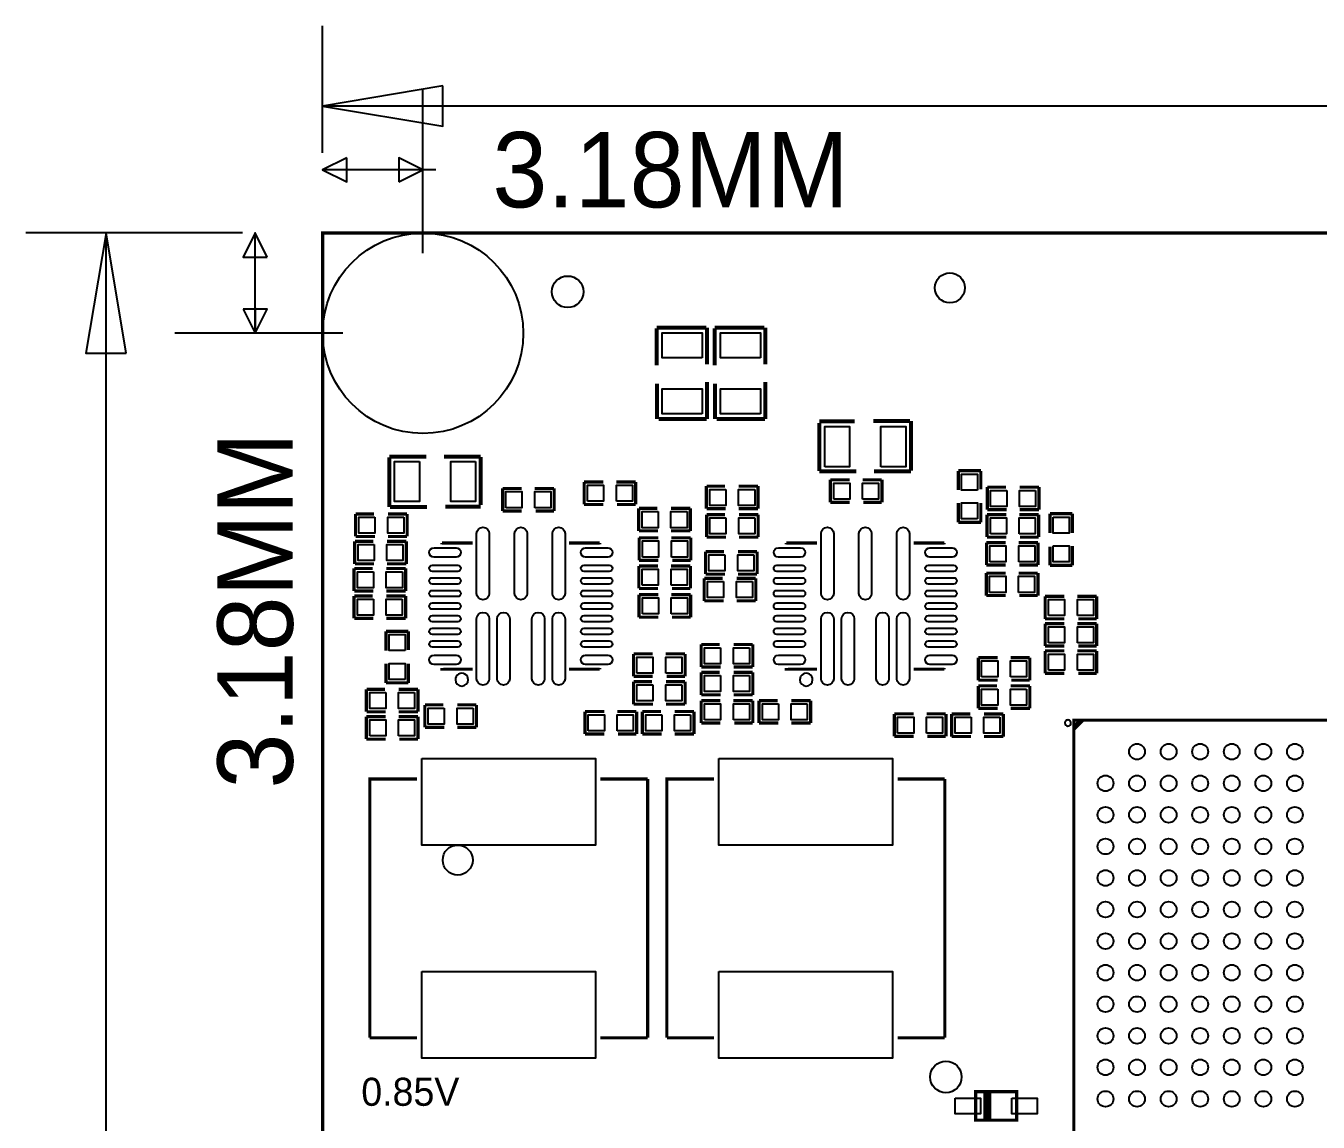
# Model space of a CAD drawing. Extents: x -9.4 to 80, y -0.1 to 86.6.
# Drawn here: x -9.4 to 31.53, y 51.83 to 86.56 of the extents above; entities that cross this region are included whole.
import ezdxf

# ---------------------------------------------------------------- set-up
doc = ezdxf.new("R2010")
doc.units = 0
for name, color, linetype in [('BG_DIMENSION', 85, 'CONTINUOUS'), ('BG_OUTLINE', 254, 'CONTINUOUS'), ('PG_SILKSCREEN_TOP', 2, 'CONTINUOUS'), ('PIN_TOP', 1, 'CONTINUOUS')]:
    doc.layers.add(name, color=color, linetype=linetype)

msp = doc.modelspace()

# ---------------------------------------------------------------- linework, layer by layer
at = {"layer": 'BG_DIMENSION'}
for points in [[(0, 82.539992), (0, 86.562946)], [(3.81, 84.657946), (0, 84.022946), (3.81, 83.387946), (3.81, 84.657946)], [(0, 82.539992), (0, 84.545424)], [(3.17754, 79.362452), (3.17754, 84.545424)], [(32.659828, 84.022946), (0, 84.022946)], [(0.762, 82.386424), (0, 82.005424), (0.762, 81.624424), (0.762, 82.386424)], [(2.41554, 81.624424), (3.17754, 82.005424), (2.41554, 82.386424), (2.41554, 81.624424)], [(3.17754, 82.005424), (0, 82.005424)], [(3.587496, 82.005424), (3.17754, 82.005424)], [(-2.54, 79.999992), (-9.399016, 79.999992)], [(-6.224016, 76.189992), (-6.859016, 79.999992), (-7.494016, 76.189992), (-6.224016, 76.189992)], [(-6.859016, 44.784264), (-6.859016, 79.999992)], [(-2.54, 79.999992), (-4.677664, 79.999992)], [(-1.756664, 79.237992), (-2.137664, 79.999992), (-2.518664, 79.237992), (-1.756664, 79.237992)], [(-2.137664, 76.822452), (-2.137664, 79.999992)], [(-2.518664, 77.584452), (-2.137664, 76.822452), (-1.756664, 77.584452), (-2.518664, 77.584452)], [(-2.137664, 77.62875), (-2.137664, 76.822452)], [(0.63754, 76.822452), (-4.677664, 76.822452)]]:
    msp.add_lwpolyline(points, dxfattribs=at)
at = {"layer": 'BG_OUTLINE', "const_width": 0.1}
msp.add_lwpolyline([(0, 0), (79.999992, 0), (79.999992, 79.999992), (0, 79.999992), (0, 0)], dxfattribs=at)
at = {"layer": 'PG_SILKSCREEN_TOP'}
for points, const_width in [([(10.57463, 77.002411), (12.14943, 77.002411)], 0.127), ([(10.57463, 75.808611), (10.57463, 76.977011)], 0.127), ([(12.17483, 77.002411), (12.17483, 75.834011)], 0.127), ([(12.417958, 77.002411), (13.992758, 77.002411)], 0.127), ([(12.417958, 75.808611), (12.417958, 76.977011)], 0.127), ([(14.018158, 77.002411), (14.018158, 75.834011)], 0.127), ([(12.17483, 74.106811), (12.17483, 75.275211)], 0.127), ([(14.018158, 74.106811), (14.018158, 75.275211)], 0.127), ([(10.58733, 75.224411), (10.58733, 74.106811)], 0.127), ([(12.430658, 75.224411), (12.430658, 74.106811)], 0.127), ([(10.63813, 74.106811), (12.16213, 74.106811)], 0.127), ([(12.481458, 74.106811), (14.005458, 74.106811)], 0.127), ([(16.851909, 74.031907), (15.734309, 74.031907)], 0.127), ([(17.436109, 74.044607), (18.604509, 74.044607)], 0.127), ([(18.629909, 74.044607), (18.629909, 72.469807)], 0.127), ([(15.734309, 73.981107), (15.734309, 72.457107)], 0.127), ([(2.113001, 72.917101), (3.281401, 72.917101)], 0.127), ([(2.113001, 71.316901), (2.113001, 72.891701)], 0.127), ([(5.008601, 72.917101), (3.840201, 72.917101)], 0.127), ([(5.008601, 71.380401), (5.008601, 72.904401)], 0.127), ([(15.734309, 72.444407), (16.902709, 72.444407)], 0.127), ([(18.629909, 72.444407), (17.461509, 72.444407)], 0.127), ([(20.134834, 72.468054), (20.846034, 72.468054)], 0.1016), ([(20.134834, 71.85406), (20.134834, 72.46366)], 0.1016), ([(20.846034, 72.46366), (20.846034, 71.87946)], 0.1016), ([(8.281568, 72.110981), (8.281568, 71.399781)], 0.1016), ([(8.281568, 72.110981), (8.891168, 72.110981)], 0.1016), ([(9.301963, 72.110981), (9.911563, 72.110981)], 0.1016), ([(9.915957, 72.110981), (9.915957, 71.399781)], 0.1016), ([(16.079165, 72.180145), (16.079165, 71.468945)], 0.1016), ([(16.079165, 72.180145), (16.688765, 72.180145)], 0.1016), ([(17.099559, 72.180145), (17.709159, 72.180145)], 0.1016), ([(17.713554, 72.180145), (17.713554, 71.468945)], 0.1016), ([(5.698896, 71.906765), (5.698896, 71.195565)], 0.1016), ([(5.698896, 71.906765), (6.308496, 71.906765)], 0.1016), ([(6.719291, 71.906765), (7.328891, 71.906765)], 0.1016), ([(7.333285, 71.906765), (7.333285, 71.195565)], 0.1016), ([(12.154738, 71.268463), (12.154738, 71.979663)], 0.1016), ([(12.159132, 71.979663), (12.743332, 71.979663)], 0.1016), ([(13.789127, 71.979663), (13.179527, 71.979663)], 0.1016), ([(13.789127, 71.268463), (13.789127, 71.979663)], 0.1016), ([(21.049564, 71.236967), (21.049564, 71.948167)], 0.1016), ([(21.053958, 71.948167), (21.638158, 71.948167)], 0.1016), ([(22.683953, 71.948167), (22.074353, 71.948167)], 0.1016), ([(22.683953, 71.236967), (22.683953, 71.948167)], 0.1016), ([(3.306801, 71.316901), (2.138401, 71.316901)], 0.127), ([(3.891001, 71.329601), (5.008601, 71.329601)], 0.127), ([(5.698896, 71.195565), (6.308496, 71.195565)], 0.1016), ([(7.328891, 71.195565), (6.744691, 71.195565)], 0.1016), ([(8.281568, 71.399781), (8.891168, 71.399781)], 0.1016), ([(9.911563, 71.399781), (9.327363, 71.399781)], 0.1016), ([(10.010978, 70.562597), (10.010978, 71.273797)], 0.1016), ([(10.015372, 71.273797), (10.599572, 71.273797)], 0.1016), ([(11.645367, 71.273797), (11.035767, 71.273797)], 0.1016), ([(11.645367, 70.562597), (11.645367, 71.273797)], 0.1016), ([(12.768732, 71.268463), (12.159132, 71.268463)], 0.1016), ([(13.789127, 71.268463), (13.179527, 71.268463)], 0.1016), ([(16.079165, 71.468945), (16.688765, 71.468945)], 0.1016), ([(17.709159, 71.468945), (17.124959, 71.468945)], 0.1016), ([(20.134834, 70.833666), (20.134834, 71.443266)], 0.1016), ([(20.846034, 70.833666), (20.846034, 71.443266)], 0.1016), ([(21.663558, 71.236967), (21.053958, 71.236967)], 0.1016), ([(22.683953, 71.236967), (22.074353, 71.236967)], 0.1016), ([(1.041324, 70.38594), (1.041324, 71.09714)], 0.1016), ([(1.045718, 71.09714), (1.629918, 71.09714)], 0.1016), ([(2.675712, 71.09714), (2.066112, 71.09714)], 0.1016), ([(2.675712, 70.38594), (2.675712, 71.09714)], 0.1016), ([(12.158904, 70.365112), (12.158904, 71.076312)], 0.1016), ([(12.163298, 71.076312), (12.747498, 71.076312)], 0.1016), ([(13.793292, 71.076312), (13.183692, 71.076312)], 0.1016), ([(13.793292, 70.365112), (13.793292, 71.076312)], 0.1016), ([(20.134834, 70.833666), (20.846034, 70.833666)], 0.1016), ([(21.041131, 71.075728), (21.041131, 70.364528)], 0.1016), ([(21.041131, 71.075728), (21.650731, 71.075728)], 0.1016), ([(22.061526, 71.075728), (22.671126, 71.075728)], 0.1016), ([(22.67552, 71.075728), (22.67552, 70.364528)], 0.1016), ([(23.034371, 71.106005), (23.034371, 70.496405)], 0.1016), ([(23.745571, 71.106005), (23.034371, 71.106005)], 0.1016), ([(23.745571, 71.106005), (23.745571, 70.496405)], 0.1016), ([(1.655318, 70.38594), (1.045718, 70.38594)], 0.1016), ([(2.675712, 70.38594), (2.066112, 70.38594)], 0.1016), ([(10.624972, 70.562597), (10.015372, 70.562597)], 0.1016), ([(10.024389, 70.343903), (10.024389, 69.632703)], 0.1016), ([(10.024389, 70.343903), (10.633989, 70.343903)], 0.1016), ([(11.645367, 70.562597), (11.035767, 70.562597)], 0.1016), ([(11.044784, 70.343903), (11.654384, 70.343903)], 0.1016), ([(11.658778, 70.343903), (11.658778, 69.632703)], 0.1016), ([(12.772898, 70.365112), (12.163298, 70.365112)], 0.1016), ([(13.793292, 70.365112), (13.183692, 70.365112)], 0.1016), ([(21.041131, 70.364528), (21.650731, 70.364528)], 0.1016), ([(22.671126, 70.364528), (22.086926, 70.364528)], 0.1016), ([(1.01567, 69.518276), (1.01567, 70.229476)], 0.1016), ([(1.020064, 70.229476), (1.604264, 70.229476)], 0.1016), ([(2.650058, 70.229476), (2.040458, 70.229476)], 0.1016), ([(2.650058, 69.518276), (2.650058, 70.229476)], 0.1016), ([(4.747412, 70.178905), (3.777412, 70.178905)], 0.1), ([(3.777412, 70.1389), (3.777412, 70.178905)], 0.1), ([(7.807401, 70.178905), (8.777402, 70.178905)], 0.1), ([(8.777402, 70.1389), (8.777402, 70.178905)], 0.1), ([(15.654325, 70.178905), (14.684324, 70.178905)], 0.1), ([(14.684324, 70.1389), (14.684324, 70.178905)], 0.1), ([(18.714339, 70.178905), (19.68434, 70.178905)], 0.1), ([(19.68434, 70.1389), (19.68434, 70.178905)], 0.1), ([(21.023351, 70.190893), (21.023351, 69.479693)], 0.1016), ([(21.023351, 70.190893), (21.632951, 70.190893)], 0.1016), ([(22.043746, 70.190893), (22.653346, 70.190893)], 0.1016), ([(22.65774, 70.190893), (22.65774, 69.479693)], 0.1016), ([(23.034371, 69.47601), (23.034371, 70.06021)], 0.1016), ([(23.745571, 70.08561), (23.745571, 69.47601)], 0.1016), ([(10.024389, 69.632703), (10.633989, 69.632703)], 0.1016), ([(11.654384, 69.632703), (11.070184, 69.632703)], 0.1016), ([(12.126544, 69.192267), (12.126544, 69.903467)], 0.1016), ([(12.130938, 69.903467), (12.715138, 69.903467)], 0.1016), ([(13.760933, 69.903467), (13.151333, 69.903467)], 0.1016), ([(13.760933, 69.192267), (13.760933, 69.903467)], 0.1016), ([(0.996264, 68.660137), (0.996264, 69.371337)], 0.1016), ([(1.000658, 69.371337), (1.584858, 69.371337)], 0.1016), ([(1.629664, 69.518276), (1.020064, 69.518276)], 0.1016), ([(2.630653, 69.371337), (2.021053, 69.371337)], 0.1016), ([(2.650058, 69.518276), (2.040458, 69.518276)], 0.1016), ([(2.630653, 68.660137), (2.630653, 69.371337)], 0.1016), ([(10.014864, 69.449442), (10.014864, 68.738242)], 0.1016), ([(10.014864, 69.449442), (10.624464, 69.449442)], 0.1016), ([(11.035259, 69.449442), (11.644859, 69.449442)], 0.1016), ([(11.649278, 69.449442), (11.649278, 68.738242)], 0.1016), ([(12.740538, 69.192267), (12.130938, 69.192267)], 0.1016), ([(13.760933, 69.192267), (13.151333, 69.192267)], 0.1016), ([(21.018525, 69.225033), (21.018525, 68.513833)], 0.1016), ([(21.018525, 69.225033), (21.628125, 69.225033)], 0.1016), ([(21.023351, 69.479693), (21.632951, 69.479693)], 0.1016), ([(22.03892, 69.225033), (22.64852, 69.225033)], 0.1016), ([(22.653346, 69.479693), (22.069146, 69.479693)], 0.1016), ([(22.652914, 69.225033), (22.652914, 68.513833)], 0.1016), ([(23.745571, 69.471616), (23.034371, 69.471616)], 0.1016), ([(10.014864, 68.738242), (10.624464, 68.738242)], 0.1016), ([(11.644859, 68.738242), (11.060659, 68.738242)], 0.1016), ([(12.083212, 68.346066), (12.083212, 69.057266)], 0.1016), ([(12.087606, 69.057266), (12.671806, 69.057266)], 0.1016), ([(13.7176, 69.057266), (13.108, 69.057266)], 0.1016), ([(13.7176, 68.346066), (13.7176, 69.057266)], 0.1016), ([(0.995248, 67.790187), (0.995248, 68.501387)], 0.1016), ([(0.999642, 68.501387), (1.583842, 68.501387)], 0.1016), ([(1.610258, 68.660137), (1.000658, 68.660137)], 0.1016), ([(2.629637, 68.501387), (2.020037, 68.501387)], 0.1016), ([(2.630653, 68.660137), (2.021053, 68.660137)], 0.1016), ([(2.629637, 67.790187), (2.629637, 68.501387)], 0.1016), ([(10.021976, 68.539233), (10.021976, 67.828033)], 0.1016), ([(10.021976, 68.539233), (10.631576, 68.539233)], 0.1016), ([(11.042371, 68.539233), (11.651971, 68.539233)], 0.1016), ([(11.656365, 68.539233), (11.656365, 67.828033)], 0.1016), ([(12.697206, 68.346066), (12.087606, 68.346066)], 0.1016), ([(13.7176, 68.346066), (13.108, 68.346066)], 0.1016), ([(21.018525, 68.513833), (21.628125, 68.513833)], 0.1016), ([(22.64852, 68.513833), (22.06432, 68.513833)], 0.1016), ([(22.881615, 68.486655), (22.881615, 67.775455)], 0.1016), ([(22.881615, 68.486655), (23.491215, 68.486655)], 0.1016), ([(23.90201, 68.486655), (24.51161, 68.486655)], 0.1016), ([(24.516004, 68.486655), (24.516004, 67.775455)], 0.1016), ([(1.609242, 67.790187), (0.999642, 67.790187)], 0.1016), ([(2.629637, 67.790187), (2.020037, 67.790187)], 0.1016), ([(10.021976, 67.828033), (10.631576, 67.828033)], 0.1016), ([(11.651971, 67.828033), (11.067771, 67.828033)], 0.1016), ([(22.881615, 67.775455), (23.491215, 67.775455)], 0.1016), ([(22.881615, 67.62369), (22.881615, 66.91249)], 0.1016), ([(22.881615, 67.62369), (23.491215, 67.62369)], 0.1016), ([(23.90201, 67.62369), (24.51161, 67.62369)], 0.1016), ([(24.51161, 67.775455), (23.92741, 67.775455)], 0.1016), ([(24.516004, 67.62369), (24.516004, 66.91249)], 0.1016), ([(2.005152, 67.38239), (2.716352, 67.38239)], 0.1016), ([(2.005152, 66.768396), (2.005152, 67.377996)], 0.1016), ([(2.716352, 67.377996), (2.716352, 66.793796)], 0.1016), ([(9.845853, 66.66705), (9.845853, 65.95585)], 0.1016), ([(9.845853, 66.66705), (10.455453, 66.66705)], 0.1016), ([(10.866272, 66.66705), (11.475872, 66.66705)], 0.1016), ([(11.480267, 66.66705), (11.480267, 65.95585)], 0.1016), ([(11.98913, 66.252928), (11.98913, 66.964128)], 0.1016), ([(11.993524, 66.964128), (12.577724, 66.964128)], 0.1016), ([(13.623544, 66.964128), (13.013944, 66.964128)], 0.1016), ([(13.623544, 66.252928), (13.623544, 66.964128)], 0.1016), ([(22.881615, 66.91249), (23.491215, 66.91249)], 0.1016), ([(22.881615, 66.760725), (22.881615, 66.049525)], 0.1016), ([(22.881615, 66.760725), (23.491215, 66.760725)], 0.1016), ([(23.90201, 66.760725), (24.51161, 66.760725)], 0.1016), ([(24.51161, 66.91249), (23.92741, 66.91249)], 0.1016), ([(24.516004, 66.760725), (24.516004, 66.049525)], 0.1016), ([(2.005152, 65.747976), (2.005152, 66.357576)], 0.1016), ([(2.716352, 65.747976), (2.716352, 66.357576)], 0.1016), ([(12.603124, 66.252928), (11.993524, 66.252928)], 0.1016), ([(13.623544, 66.252928), (13.013944, 66.252928)], 0.1016), ([(20.763941, 66.543123), (20.763941, 65.831923)], 0.1016), ([(20.763941, 66.543123), (21.373541, 66.543123)], 0.1016), ([(21.784335, 66.543123), (22.393935, 66.543123)], 0.1016), ([(22.398355, 66.543123), (22.398355, 65.831923)], 0.1016), ([(4.747412, 66.178887), (3.777412, 66.178887), (3.777412, 66.218892)], 0.1), ([(8.777402, 66.178887), (7.807401, 66.178887)], 0.1), ([(8.777402, 66.218892), (8.777402, 66.178887)], 0.1), ([(9.845853, 65.95585), (10.455453, 65.95585)], 0.1016), ([(11.475872, 65.95585), (10.891672, 65.95585)], 0.1016), ([(11.98913, 65.367586), (11.98913, 66.078786)], 0.1016), ([(11.993524, 66.078786), (12.577724, 66.078786)], 0.1016), ([(13.623519, 66.078786), (13.013919, 66.078786)], 0.1016), ([(13.623519, 65.367586), (13.623519, 66.078786)], 0.1016), ([(15.654325, 66.178887), (14.684324, 66.178887), (14.684324, 66.218892)], 0.1), ([(19.68434, 66.178887), (18.714339, 66.178887)], 0.1), ([(19.68434, 66.218892), (19.68434, 66.178887)], 0.1), ([(22.881615, 66.049525), (23.491215, 66.049525)], 0.1016), ([(24.51161, 66.049525), (23.92741, 66.049525)], 0.1016), ([(1.385392, 64.830579), (1.385392, 65.541779)], 0.1016), ([(1.389786, 65.541779), (1.973986, 65.541779)], 0.1016), ([(2.005152, 65.747976), (2.716352, 65.747976)], 0.1016), ([(3.019781, 65.541779), (2.410181, 65.541779)], 0.1016), ([(3.019781, 64.830579), (3.019781, 65.541779)], 0.1016), ([(9.845878, 65.072641), (9.845878, 65.783841)], 0.1016), ([(9.850272, 65.783841), (10.434472, 65.783841)], 0.1016), ([(11.480267, 65.783841), (10.870667, 65.783841)], 0.1016), ([(11.480267, 65.072641), (11.480267, 65.783841)], 0.1016), ([(20.763941, 65.831923), (21.373541, 65.831923)], 0.1016), ([(20.763941, 64.940586), (20.763941, 65.651786)], 0.1016), ([(20.768335, 65.651786), (21.352535, 65.651786)], 0.1016), ([(22.39833, 65.651786), (21.78873, 65.651786)], 0.1016), ([(22.393935, 65.831923), (21.809735, 65.831923)], 0.1016), ([(22.39833, 64.940586), (22.39833, 65.651786)], 0.1016), ([(3.237179, 64.340105), (3.237179, 65.051305)], 0.1016), ([(3.241573, 65.051305), (3.825773, 65.051305)], 0.1016), ([(4.871568, 65.051305), (4.261968, 65.051305)], 0.1016), ([(4.871568, 64.340105), (4.871568, 65.051305)], 0.1016), ([(10.459872, 65.072641), (9.850272, 65.072641)], 0.1016), ([(11.480267, 65.072641), (10.870667, 65.072641)], 0.1016), ([(11.98913, 65.186027), (11.98913, 64.474827)], 0.1016), ([(11.98913, 65.186027), (12.59873, 65.186027)], 0.1016), ([(12.603124, 65.367586), (11.993524, 65.367586)], 0.1016), ([(13.009524, 65.186027), (13.619124, 65.186027)], 0.1016), ([(13.623519, 65.367586), (13.013919, 65.367586)], 0.1016), ([(13.623544, 65.186027), (13.623544, 64.474827)], 0.1016), ([(13.820089, 64.472947), (13.820089, 65.184147)], 0.1016), ([(13.824483, 65.184147), (14.408683, 65.184147)], 0.1016), ([(15.454478, 65.184147), (14.844878, 65.184147)], 0.1016), ([(15.454478, 64.472947), (15.454478, 65.184147)], 0.1016), ([(1.385392, 64.675969), (1.385392, 63.964769)], 0.1016), ([(1.385392, 64.675969), (1.994992, 64.675969)], 0.1016), ([(1.999386, 64.830579), (1.389786, 64.830579)], 0.1016), ([(2.405786, 64.675969), (3.015386, 64.675969)], 0.1016), ([(3.019781, 64.830579), (2.410181, 64.830579)], 0.1016), ([(3.019806, 64.675969), (3.019806, 63.964769)], 0.1016), ([(8.308518, 64.839545), (8.308518, 64.128345)], 0.1016), ([(8.308518, 64.839545), (8.918118, 64.839545)], 0.1016), ([(9.328912, 64.839545), (9.938512, 64.839545)], 0.1016), ([(9.942906, 64.839545), (9.942906, 64.128345)], 0.1016), ([(10.124846, 64.128345), (10.124846, 64.839545)], 0.1016), ([(10.129266, 64.839545), (10.713466, 64.839545)], 0.1016), ([(11.75926, 64.839545), (11.14966, 64.839545)], 0.1016), ([(11.75926, 64.128345), (11.75926, 64.839545)], 0.1016), ([(18.104383, 64.766063), (18.104383, 64.054863)], 0.1016), ([(18.104383, 64.766063), (18.713983, 64.766063)], 0.1016), ([(19.124778, 64.766063), (19.734378, 64.766063)], 0.1016), ([(19.738772, 64.766063), (19.738772, 64.054863)], 0.1016), ([(19.921093, 64.047675), (19.921093, 64.758875)], 0.1016), ([(19.925513, 64.758875), (20.509713, 64.758875)], 0.1016), ([(21.377935, 64.940586), (20.768335, 64.940586)], 0.1016), ([(21.555507, 64.758875), (20.945907, 64.758875)], 0.1016), ([(21.555507, 64.047675), (21.555507, 64.758875)], 0.1016), ([(22.39833, 64.940586), (21.78873, 64.940586)], 0.1016), ([(3.851173, 64.340105), (3.241573, 64.340105)], 0.1016), ([(4.871568, 64.340105), (4.261968, 64.340105)], 0.1016), ([(11.98913, 64.474827), (12.59873, 64.474827)], 0.1016), ([(13.619124, 64.474827), (13.034924, 64.474827)], 0.1016), ([(14.434083, 64.472947), (13.824483, 64.472947)], 0.1016), ([(15.454478, 64.472947), (14.844878, 64.472947)], 0.1016), ([(23.791443, 24.56622), (63.791465, 24.56622), (63.791465, 64.566241), (23.791443, 64.566241), (23.791443, 24.56622)], 0.1), ([(23.791443, 64.366242), (23.991443, 64.566241)], 0.1), ([(23.801451, 64.286232), (24.071453, 64.556234)], 0.1), ([(1.385392, 63.964769), (1.994992, 63.964769)], 0.1016), ([(3.015386, 63.964769), (2.431186, 63.964769)], 0.1016), ([(8.308518, 64.128345), (8.918118, 64.128345)], 0.1016), ([(9.938512, 64.128345), (9.354312, 64.128345)], 0.1016), ([(10.738866, 64.128345), (10.129266, 64.128345)], 0.1016), ([(11.75926, 64.128345), (11.14966, 64.128345)], 0.1016), ([(18.104383, 64.054863), (18.713983, 64.054863)], 0.1016), ([(19.734378, 64.054863), (19.150178, 64.054863)], 0.1016), ([(20.535113, 64.047675), (19.925513, 64.047675)], 0.1016), ([(21.555507, 64.047675), (20.945907, 64.047675)], 0.1016), ([(1.492301, 54.503193), (1.492301, 62.703202), (2.987294, 62.703202)], 0.1), ([(8.79729, 62.703202), (10.292309, 62.703202)], 0.1), ([(10.292309, 54.503193), (10.292309, 62.703202)], 0.1), ([(10.90229, 54.503193), (10.90229, 62.703177), (12.397283, 62.703177)], 0.1), ([(18.207279, 62.703177), (19.702297, 62.703177)], 0.1), ([(19.702297, 54.503193), (19.702297, 62.703177)], 0.1), ([(2.987294, 54.503193), (1.492301, 54.503193)], 0.1), ([(8.79729, 54.503193), (10.292309, 54.503193)], 0.1), ([(12.397283, 54.503193), (10.90229, 54.503193)], 0.1), ([(18.207279, 54.503193), (19.702297, 54.503193)], 0.1), ([(21.980347, 52.794408), (21.980347, 51.89441), (20.68035, 51.89441), (20.68035, 52.794408), (21.980347, 52.794408)], 0.1), ([(20.974736, 52.776196), (20.974736, 51.912596)], 0.1), ([(21.050936, 52.776196), (21.050936, 51.912596)], 0.1), ([(21.127136, 52.776196), (21.127136, 51.912596)], 0.1)]:
    msp.add_lwpolyline(points, dxfattribs=dict(at, const_width=const_width))
for points in [[(4.609922, 65.84889, 1), (4.204898, 65.848902, 1)], [(15.516835, 65.84889, 1), (15.111837, 65.848902, 1)], [(23.699445, 64.476224, 1), (23.503464, 64.476237, 1)]]:
    msp.add_lwpolyline(points, format="xyb", close=True, dxfattribs=at)
at = {"layer": 'PIN_TOP'}
for points in [[(12.02243, 76.049911), (10.75243, 76.049911), (10.75243, 76.837311), (12.02243, 76.837311)], [(13.865758, 76.049911), (12.595758, 76.049911), (12.595758, 76.837311), (13.865758, 76.837311)], [(12.02243, 74.271911), (10.75243, 74.271911), (10.75243, 75.059311), (12.02243, 75.059311)], [(13.865758, 74.271911), (12.595758, 74.271911), (12.595758, 75.059311), (13.865758, 75.059311)], [(15.899409, 72.596807), (15.899409, 73.866807), (16.686809, 73.866807), (16.686809, 72.596807)], [(17.677409, 72.596807), (17.677409, 73.866807), (18.464809, 73.866807), (18.464809, 72.596807)], [(3.065501, 72.764701), (3.065501, 71.494701), (2.278101, 71.494701), (2.278101, 72.764701)], [(4.843501, 72.764701), (4.843501, 71.494701), (4.056101, 71.494701), (4.056101, 72.764701)], [(16.185159, 71.570545), (16.185159, 72.078545), (16.693159, 72.078545), (16.693159, 71.570545)], [(17.099559, 71.570545), (17.099559, 72.078545), (17.607559, 72.078545), (17.607559, 71.570545)], [(20.744434, 71.85406), (20.236434, 71.85406), (20.236434, 72.36206), (20.744434, 72.36206)], [(5.804891, 71.297165), (5.804891, 71.805165), (6.312891, 71.805165), (6.312891, 71.297165)], [(6.719291, 71.297165), (6.719291, 71.805165), (7.227291, 71.805165), (7.227291, 71.297165)], [(8.387563, 71.501381), (8.387563, 72.009381), (8.895563, 72.009381), (8.895563, 71.501381)], [(9.301963, 71.501381), (9.301963, 72.009381), (9.809963, 72.009381), (9.809963, 71.501381)], [(12.768732, 71.878063), (12.768732, 71.370063), (12.260732, 71.370063), (12.260732, 71.878063)], [(13.683132, 71.878063), (13.683132, 71.370063), (13.175132, 71.370063), (13.175132, 71.878063)], [(21.663558, 71.846567), (21.663558, 71.338567), (21.155558, 71.338567), (21.155558, 71.846567)], [(22.577958, 71.846567), (22.577958, 71.338567), (22.069958, 71.338567), (22.069958, 71.846567)], [(20.744434, 70.93966), (20.236434, 70.93966), (20.236434, 71.44766), (20.744434, 71.44766)], [(1.655318, 70.99554), (1.655318, 70.48754), (1.147318, 70.48754), (1.147318, 70.99554)], [(2.569718, 70.99554), (2.569718, 70.48754), (2.061718, 70.48754), (2.061718, 70.99554)], [(10.624972, 71.172197), (10.624972, 70.664197), (10.116972, 70.664197), (10.116972, 71.172197)], [(11.539372, 71.172197), (11.539372, 70.664197), (11.031372, 70.664197), (11.031372, 71.172197)], [(12.772898, 70.974712), (12.772898, 70.466712), (12.264898, 70.466712), (12.264898, 70.974712)], [(13.687298, 70.974712), (13.687298, 70.466712), (13.179298, 70.466712), (13.179298, 70.974712)], [(21.147126, 70.466128), (21.147126, 70.974128), (21.655126, 70.974128), (21.655126, 70.466128)], [(22.061526, 70.466128), (22.061526, 70.974128), (22.569526, 70.974128), (22.569526, 70.466128)], [(23.135971, 71.00001), (23.643971, 71.00001), (23.643971, 70.49201), (23.135971, 70.49201)], [(1.629664, 70.127876), (1.629664, 69.619876), (1.121664, 69.619876), (1.121664, 70.127876)], [(2.544064, 70.127876), (2.544064, 69.619876), (2.036064, 69.619876), (2.036064, 70.127876)], [(10.130384, 69.734303), (10.130384, 70.242303), (10.638384, 70.242303), (10.638384, 69.734303)], [(11.044784, 69.734303), (11.044784, 70.242303), (11.552784, 70.242303), (11.552784, 69.734303)], [(21.129346, 69.581293), (21.129346, 70.089293), (21.637346, 70.089293), (21.637346, 69.581293)], [(22.043746, 69.581293), (22.043746, 70.089293), (22.551746, 70.089293), (22.551746, 69.581293)], [(23.135971, 70.08561), (23.643971, 70.08561), (23.643971, 69.57761), (23.135971, 69.57761)], [(12.740538, 69.801867), (12.740538, 69.293867), (12.232538, 69.293867), (12.232538, 69.801867)], [(13.654938, 69.801867), (13.654938, 69.293867), (13.146938, 69.293867), (13.146938, 69.801867)], [(1.610258, 69.269737), (1.610258, 68.761737), (1.102258, 68.761737), (1.102258, 69.269737)], [(2.524658, 69.269737), (2.524658, 68.761737), (2.016658, 68.761737), (2.016658, 69.269737)], [(10.120859, 68.839842), (10.120859, 69.347842), (10.628859, 69.347842), (10.628859, 68.839842)], [(11.035259, 68.839842), (11.035259, 69.347842), (11.543259, 69.347842), (11.543259, 68.839842)], [(12.697206, 68.955666), (12.697206, 68.447666), (12.189206, 68.447666), (12.189206, 68.955666)], [(13.611606, 68.955666), (13.611606, 68.447666), (13.103606, 68.447666), (13.103606, 68.955666)], [(21.12452, 68.615433), (21.12452, 69.123433), (21.63252, 69.123433), (21.63252, 68.615433)], [(22.03892, 68.615433), (22.03892, 69.123433), (22.54692, 69.123433), (22.54692, 68.615433)], [(1.609242, 68.399787), (1.609242, 67.891787), (1.101242, 67.891787), (1.101242, 68.399787)], [(2.523642, 68.399787), (2.523642, 67.891787), (2.015642, 67.891787), (2.015642, 68.399787)], [(10.127971, 67.929633), (10.127971, 68.437633), (10.635971, 68.437633), (10.635971, 67.929633)], [(11.042371, 67.929633), (11.042371, 68.437633), (11.550371, 68.437633), (11.550371, 67.929633)], [(22.98761, 67.877055), (22.98761, 68.385055), (23.49561, 68.385055), (23.49561, 67.877055)], [(23.90201, 67.877055), (23.90201, 68.385055), (24.41001, 68.385055), (24.41001, 67.877055)], [(2.614752, 66.768396), (2.106752, 66.768396), (2.106752, 67.276396), (2.614752, 67.276396)], [(22.98761, 67.01409), (22.98761, 67.52209), (23.49561, 67.52209), (23.49561, 67.01409)], [(23.90201, 67.01409), (23.90201, 67.52209), (24.41001, 67.52209), (24.41001, 67.01409)], [(12.603124, 66.862528), (12.603124, 66.354528), (12.095124, 66.354528), (12.095124, 66.862528)], [(13.517524, 66.862528), (13.517524, 66.354528), (13.009524, 66.354528), (13.009524, 66.862528)], [(2.614752, 65.853996), (2.106752, 65.853996), (2.106752, 66.361996), (2.614752, 66.361996)], [(9.951872, 66.05745), (9.951872, 66.56545), (10.459872, 66.56545), (10.459872, 66.05745)], [(10.866272, 66.05745), (10.866272, 66.56545), (11.374272, 66.56545), (11.374272, 66.05745)], [(20.869935, 65.933523), (20.869935, 66.441523), (21.377935, 66.441523), (21.377935, 65.933523)], [(21.784335, 65.933523), (21.784335, 66.441523), (22.292335, 66.441523), (22.292335, 65.933523)], [(22.98761, 66.151125), (22.98761, 66.659125), (23.49561, 66.659125), (23.49561, 66.151125)], [(23.90201, 66.151125), (23.90201, 66.659125), (24.41001, 66.659125), (24.41001, 66.151125)], [(12.603124, 65.977186), (12.603124, 65.469186), (12.095124, 65.469186), (12.095124, 65.977186)], [(13.517524, 65.977186), (13.517524, 65.469186), (13.009524, 65.469186), (13.009524, 65.977186)], [(10.459872, 65.682241), (10.459872, 65.174241), (9.951872, 65.174241), (9.951872, 65.682241)], [(11.374272, 65.682241), (11.374272, 65.174241), (10.866272, 65.174241), (10.866272, 65.682241)], [(21.377935, 65.550186), (21.377935, 65.042186), (20.869935, 65.042186), (20.869935, 65.550186)], [(22.292335, 65.550186), (22.292335, 65.042186), (21.784335, 65.042186), (21.784335, 65.550186)], [(1.999386, 65.440179), (1.999386, 64.932179), (1.491386, 64.932179), (1.491386, 65.440179)], [(2.913786, 65.440179), (2.913786, 64.932179), (2.405786, 64.932179), (2.405786, 65.440179)], [(12.095124, 64.576427), (12.095124, 65.084427), (12.603124, 65.084427), (12.603124, 64.576427)], [(13.009524, 64.576427), (13.009524, 65.084427), (13.517524, 65.084427), (13.517524, 64.576427)], [(14.434083, 65.082547), (14.434083, 64.574547), (13.926083, 64.574547), (13.926083, 65.082547)], [(15.348483, 65.082547), (15.348483, 64.574547), (14.840483, 64.574547), (14.840483, 65.082547)], [(3.851173, 64.949705), (3.851173, 64.441705), (3.343173, 64.441705), (3.343173, 64.949705)], [(4.765573, 64.949705), (4.765573, 64.441705), (4.257573, 64.441705), (4.257573, 64.949705)], [(8.414512, 64.229945), (8.414512, 64.737945), (8.922512, 64.737945), (8.922512, 64.229945)], [(9.328912, 64.229945), (9.328912, 64.737945), (9.836912, 64.737945), (9.836912, 64.229945)], [(10.738866, 64.737945), (10.738866, 64.229945), (10.230866, 64.229945), (10.230866, 64.737945)], [(11.653266, 64.737945), (11.653266, 64.229945), (11.145266, 64.229945), (11.145266, 64.737945)], [(18.210378, 64.156463), (18.210378, 64.664463), (18.718378, 64.664463), (18.718378, 64.156463)], [(19.124778, 64.156463), (19.124778, 64.664463), (19.632778, 64.664463), (19.632778, 64.156463)], [(1.491386, 64.066369), (1.491386, 64.574369), (1.999386, 64.574369), (1.999386, 64.066369)], [(2.405786, 64.066369), (2.405786, 64.574369), (2.913786, 64.574369), (2.913786, 64.066369)], [(20.535113, 64.657275), (20.535113, 64.149275), (20.027113, 64.149275), (20.027113, 64.657275)], [(21.449513, 64.657275), (21.449513, 64.149275), (20.941513, 64.149275), (20.941513, 64.657275)], [(3.142298, 63.353188), (8.642286, 63.353188), (8.642286, 60.603181), (3.142298, 60.603181)], [(12.552286, 63.353188), (18.052275, 63.353188), (18.052275, 60.603181), (12.552286, 60.603181)], [(3.142298, 56.603189), (8.642286, 56.603189), (8.642286, 53.853182), (3.142298, 53.853182)], [(12.552286, 56.603189), (18.052275, 56.603189), (18.052275, 53.853182), (12.552286, 53.853182)], [(20.030288, 52.594446), (20.830388, 52.594446), (20.830388, 52.094346), (20.030288, 52.094346)], [(21.830284, 52.594446), (22.630384, 52.594446), (22.630384, 52.094346), (21.830284, 52.094346)]]:
    msp.add_lwpolyline(points, close=True, dxfattribs=at)
for points in [[(5.277409, 70.478891), (5.277409, 68.578895, -1), (4.87741, 68.578895), (4.87741, 70.478891, -1)], [(6.477406, 70.478891), (6.477406, 68.578895, -1), (6.077407, 68.578895), (6.077407, 70.478891, -1)], [(7.677404, 70.478891), (7.677404, 68.578895, -1), (7.277405, 68.578895), (7.277405, 70.478891, -1)], [(16.184347, 70.478891), (16.184347, 68.578895, -1), (15.784347, 68.578895), (15.784347, 70.478891, -1)], [(17.384344, 70.478891), (17.384344, 68.578895, -1), (16.984345, 68.578895), (16.984345, 70.478891, -1)], [(18.584342, 70.478891), (18.584342, 68.578895, -1), (18.184343, 68.578895), (18.184343, 70.478891, -1)], [(3.527412, 70.02888), (4.227411, 70.02888, -1), (4.227411, 69.72888), (3.527412, 69.72888, -1)], [(8.327403, 70.02888), (9.027401, 70.02888, -1), (9.027401, 69.72888), (8.327403, 69.72888, -1)], [(14.43435, 70.02888), (15.134349, 70.02888, -1), (15.134349, 69.72888), (14.43435, 69.72888, -1)], [(19.234341, 70.02888), (19.934339, 70.02888, -1), (19.934339, 69.72888), (19.234341, 69.72888, -1)], [(3.477412, 69.478881), (4.277411, 69.478881, -1), (4.277411, 69.278881), (3.477412, 69.278881, -1)], [(8.277403, 69.478881), (9.077401, 69.478881, -1), (9.077401, 69.278881), (8.277403, 69.278881, -1)], [(14.38435, 69.478881), (15.184349, 69.478881, -1), (15.184349, 69.278881), (14.38435, 69.278881, -1)], [(19.184341, 69.478881), (19.984339, 69.478881, -1), (19.984339, 69.278881), (19.184341, 69.278881, -1)], [(3.477412, 69.078881), (4.277411, 69.078881, -1), (4.277411, 68.878882), (3.477412, 68.878882, -1)], [(8.277403, 69.078881), (9.077401, 69.078881, -1), (9.077401, 68.878882), (8.277403, 68.878882, -1)], [(14.38435, 69.078881), (15.184349, 69.078881, -1), (15.184349, 68.878882), (14.38435, 68.878882, -1)], [(19.184341, 69.078881), (19.984339, 69.078881, -1), (19.984339, 68.878882), (19.184341, 68.878882, -1)], [(3.477412, 68.678882), (4.277411, 68.678882, -1), (4.277411, 68.478883), (3.477412, 68.478883, -1)], [(8.277403, 68.678882), (9.077401, 68.678882, -1), (9.077401, 68.478883), (8.277403, 68.478883, -1)], [(14.38435, 68.678882), (15.184349, 68.678882, -1), (15.184349, 68.478883), (14.38435, 68.478883, -1)], [(19.184341, 68.678882), (19.984339, 68.678882, -1), (19.984339, 68.478883), (19.184341, 68.478883, -1)], [(3.477412, 68.278883), (4.277411, 68.278883, -1), (4.277411, 68.078883), (3.477412, 68.078883, -1)], [(5.277409, 67.778897), (5.277409, 65.8789, -1), (4.87741, 65.8789), (4.87741, 67.778897, -1)], [(5.927395, 67.778897), (5.927395, 65.8789, -1), (5.527396, 65.8789), (5.527396, 67.778897, -1)], [(7.027393, 67.778897), (7.027393, 65.8789, -1), (6.627393, 65.8789), (6.627393, 67.778897, -1)], [(7.677404, 67.778897), (7.677404, 65.8789, -1), (7.277405, 65.8789), (7.277405, 67.778897, -1)], [(8.277403, 68.278883), (9.077401, 68.278883, -1), (9.077401, 68.078883), (8.277403, 68.078883, -1)], [(14.38435, 68.278883), (15.184349, 68.278883, -1), (15.184349, 68.078883), (14.38435, 68.078883, -1)], [(16.184347, 67.778897), (16.184347, 65.8789, -1), (15.784347, 65.8789), (15.784347, 67.778897, -1)], [(16.834333, 67.778897), (16.834333, 65.8789, -1), (16.434333, 65.8789), (16.434333, 67.778897, -1)], [(17.93433, 67.778897), (17.93433, 65.8789, -1), (17.534331, 65.8789), (17.534331, 67.778897, -1)], [(18.584342, 67.778897), (18.584342, 65.8789, -1), (18.184343, 65.8789), (18.184343, 67.778897, -1)], [(19.184341, 68.278883), (19.984339, 68.278883, -1), (19.984339, 68.078883), (19.184341, 68.078883, -1)], [(3.477412, 67.878884), (4.277411, 67.878884, -1), (4.277411, 67.678884), (3.477412, 67.678884, -1)], [(8.277403, 67.878884), (9.077401, 67.878884, -1), (9.077401, 67.678884), (8.277403, 67.678884, -1)], [(14.38435, 67.878884), (15.184349, 67.878884, -1), (15.184349, 67.678884), (14.38435, 67.678884, -1)], [(19.184341, 67.878884), (19.984339, 67.878884, -1), (19.984339, 67.678884), (19.184341, 67.678884, -1)], [(3.477412, 67.478885), (4.277411, 67.478885, -1), (4.277411, 67.278885), (3.477412, 67.278885, -1)], [(8.277403, 67.478885), (9.077401, 67.478885, -1), (9.077401, 67.278885), (8.277403, 67.278885, -1)], [(14.38435, 67.478885), (15.184349, 67.478885, -1), (15.184349, 67.278885), (14.38435, 67.278885, -1)], [(19.184341, 67.478885), (19.984339, 67.478885, -1), (19.984339, 67.278885), (19.184341, 67.278885, -1)], [(3.477412, 67.078885), (4.277411, 67.078885, -1), (4.277411, 66.878886), (3.477412, 66.878886, -1)], [(8.277403, 67.078885), (9.077401, 67.078885, -1), (9.077401, 66.878886), (8.277403, 66.878886, -1)], [(14.38435, 67.078885), (15.184349, 67.078885, -1), (15.184349, 66.878886), (14.38435, 66.878886, -1)], [(19.184341, 67.078885), (19.984339, 67.078885, -1), (19.984339, 66.878886), (19.184341, 66.878886, -1)], [(3.527412, 66.628886), (4.227411, 66.628886, -1), (4.227411, 66.328887), (3.527412, 66.328887, -1)], [(8.327403, 66.628886), (9.027401, 66.628886, -1), (9.027401, 66.328887), (8.327403, 66.328887, -1)], [(14.43435, 66.628886), (15.134349, 66.628886, -1), (15.134349, 66.328887), (14.43435, 66.328887, -1)], [(19.234341, 66.628886), (19.934339, 66.628886, -1), (19.934339, 66.328887), (19.234341, 66.328887, -1)]]:
    msp.add_lwpolyline(points, format="xyb", close=True, dxfattribs=at)
for centre, radius in [((3.17754, 76.822452), 3.175), ((7.76224, 78.137258), 0.499999), ((19.864959, 78.261997), 0.475056), ((25.791465, 63.566218), 0.249999), ((26.791463, 63.566218), 0.249999), ((27.791461, 63.566218), 0.249999), ((28.791459, 63.566218), 0.249999), ((29.791457, 63.566218), 0.249999), ((30.791455, 63.566218), 0.249999), ((24.791467, 62.56622), 0.249999), ((25.791465, 62.56622), 0.249999), ((26.791463, 62.56622), 0.249999), ((27.791461, 62.56622), 0.249999), ((28.791459, 62.56622), 0.249999), ((29.791457, 62.56622), 0.249999), ((30.791455, 62.56622), 0.249999), ((24.791467, 61.566222), 0.249999), ((25.791465, 61.566222), 0.249999), ((26.791463, 61.566222), 0.249999), ((27.791461, 61.566222), 0.249999), ((28.791459, 61.566222), 0.249999), ((29.791457, 61.566222), 0.249999), ((30.791455, 61.566222), 0.249999), ((4.277995, 60.135033), 0.475056), ((24.791467, 60.566224), 0.249999), ((25.791465, 60.566224), 0.249999), ((26.791463, 60.566224), 0.249999), ((27.791461, 60.566224), 0.249999), ((28.791459, 60.566224), 0.249999), ((29.791457, 60.566224), 0.249999), ((30.791455, 60.566224), 0.249999), ((24.791467, 59.566226), 0.249999), ((25.791465, 59.566226), 0.249999), ((26.791463, 59.566226), 0.249999), ((27.791461, 59.566226), 0.249999), ((28.791459, 59.566226), 0.249999), ((29.791457, 59.566226), 0.249999), ((30.791455, 59.566226), 0.249999), ((24.791467, 58.566228), 0.249999), ((25.791465, 58.566228), 0.249999), ((26.791463, 58.566228), 0.249999), ((27.791461, 58.566228), 0.249999), ((28.791459, 58.566228), 0.249999), ((29.791457, 58.566228), 0.249999), ((30.791455, 58.566228), 0.249999), ((24.791467, 57.56623), 0.249999), ((25.791465, 57.56623), 0.249999), ((26.791463, 57.56623), 0.249999), ((27.791461, 57.56623), 0.249999), ((28.791459, 57.56623), 0.249999), ((29.791457, 57.56623), 0.249999), ((30.791455, 57.56623), 0.249999), ((24.791467, 56.566232), 0.249999), ((25.791465, 56.566232), 0.249999), ((26.791463, 56.566232), 0.249999), ((27.791461, 56.566232), 0.249999), ((28.791459, 56.566232), 0.249999), ((29.791457, 56.566232), 0.249999), ((30.791455, 56.566232), 0.249999), ((24.791467, 55.566234), 0.249999), ((25.791465, 55.566234), 0.249999), ((26.791463, 55.566234), 0.249999), ((27.791461, 55.566234), 0.249999), ((28.791459, 55.566234), 0.249999), ((29.791457, 55.566234), 0.249999), ((30.791455, 55.566234), 0.249999), ((24.791467, 54.566236), 0.249999), ((25.791465, 54.566236), 0.249999), ((26.791463, 54.566236), 0.249999), ((27.791461, 54.566236), 0.249999), ((28.791459, 54.566236), 0.249999), ((29.791457, 54.566236), 0.249999), ((30.791455, 54.566236), 0.249999), ((19.737375, 53.264638), 0.499999), ((24.791467, 53.566238), 0.249999), ((25.791465, 53.566238), 0.249999), ((26.791463, 53.566238), 0.249999), ((27.791461, 53.566238), 0.249999), ((28.791459, 53.566238), 0.249999), ((29.791457, 53.566238), 0.249999), ((30.791455, 53.566238), 0.249999), ((24.791467, 52.56624), 0.249999), ((25.791465, 52.56624), 0.249999), ((26.791463, 52.56624), 0.249999), ((27.791461, 52.56624), 0.249999), ((28.791459, 52.56624), 0.249999), ((29.791457, 52.56624), 0.249999), ((30.791455, 52.56624), 0.249999)]:
    msp.add_circle(centre, radius, dxfattribs=at)

# ---------------------------------------------------------------- texts
at = {"layer": 'BG_DIMENSION', "width": 0.978723}
msp.add_text('3.18MM', height=2.3876, dxfattribs=at).set_placement((5.378196, 80.811624))
msp.add_text('3.18MM', height=2.3876, rotation=90, dxfattribs=at).set_placement((-0.943864, 62.40145))
at = {"layer": 'PG_SILKSCREEN_TOP'}
msp.add_text('0.85V', height=0.889, dxfattribs=at).set_placement((1.223518, 52.348384))

doc.saveas('drawing.dxf')
